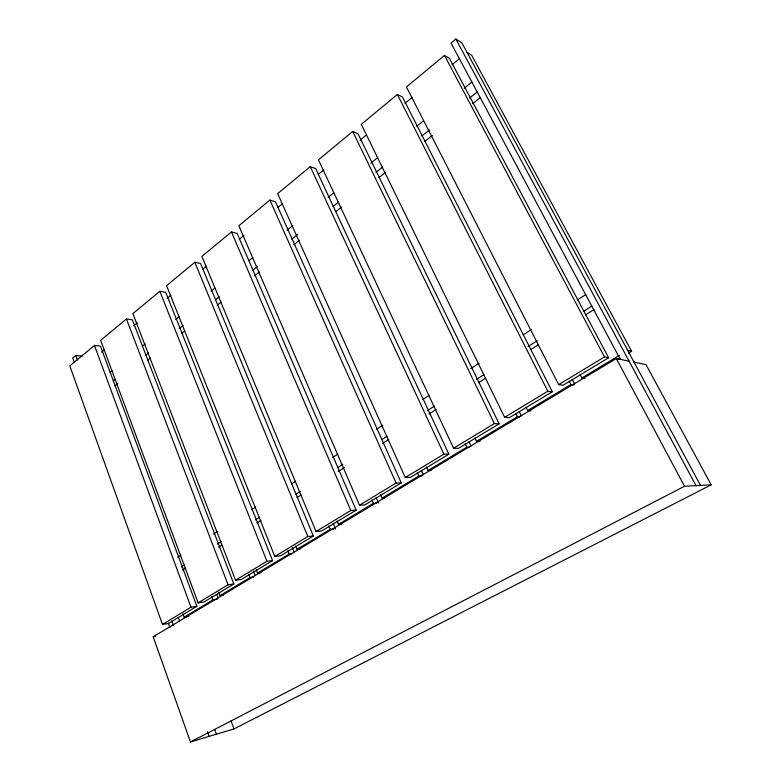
<?xml version="1.0" encoding="UTF-8"?>
<svg xmlns="http://www.w3.org/2000/svg" width="781" height="781" viewBox="0 0 781 781"><rect width="100%" height="100%" fill="white"/><g stroke="black" fill="none" stroke-linecap="round" stroke-linejoin="round"><path stroke-width="1.17" d="M82.161 356.126L75.786 355.472L72.77 357.981L74.42 362.579M700.489 485.411L461.874 42.857L455.87 39.05L451.018 43.092L620.319 359.387M94.481 345.436L69.792 365.889L162.477 624.478L168.432 623.472L196.88 606.3L100.466 346.12L94.481 345.436L191.003 607.208L196.88 606.3M126.434 318.951L100.642 340.321L198.14 602.883L204.007 602.005L233.831 583.993L132.36 319.81L126.434 318.951L228.052 584.784L233.831 583.993M159.841 291.264L132.877 313.611L235.54 580.254L241.3 579.492L272.598 560.592L165.709 292.309L159.841 291.264L266.936 561.246L272.598 560.592M194.82 262.289L166.587 285.68L274.795 556.482L280.438 555.857L313.327 536.01L200.6 263.539L194.82 262.289L307.792 536.508L313.327 536.01M231.459 231.928L201.879 256.432L316.061 531.5L321.567 531.031L356.165 510.149L237.141 233.392L231.459 231.928L350.786 510.481L356.165 510.149M269.894 200.073L238.859 225.787L359.494 505.209L364.844 504.917L401.278 482.912L275.468 201.791L269.894 200.073L396.084 483.058L401.278 482.912M310.252 166.626L277.665 193.639L405.271 477.503L410.425 477.396L448.86 454.191L315.69 168.608L310.252 166.626L443.872 454.132L448.86 454.191M352.69 131.462L318.423 159.861L453.576 448.255L458.515 448.362L499.118 423.858L357.981 133.736L352.69 131.462L494.373 423.556L499.118 423.858M397.373 94.442L361.291 124.345L504.633 417.347L509.329 417.698L552.284 391.759L402.488 97.029L397.373 94.442L547.813 391.213L552.284 391.759M444.477 55.412L406.423 86.935L558.679 384.633L563.091 385.238L608.614 357.757L449.387 58.35L444.477 55.412L604.465 356.917L608.614 357.757M101.589 352.094L104.351 349.829M133.658 325.804L137.368 322.758M167.144 298.342L170.883 295.277M202.611 269.26L206.272 266.262M239.25 239.22L243.897 235.413M278.056 207.404L282.634 203.646M318.316 174.388L323.93 169.789M360.08 140.15L366.592 134.81M404.939 103.365L412.368 97.274M452.15 64.657L459.599 58.555M110.043 372.088L111.947 370.555M142.425 346.139L145.276 343.855M175.745 319.429L179.562 316.383M210.977 291.196L214.795 288.14M249.071 260.669L252.878 257.623M287.164 230.151L292.875 225.572M328.108 197.339L333.819 192.761M370.955 162.995L377.623 157.655M416.663 126.366L423.331 121.026M464.275 88.214L471.9 82.103M113.245 380.864L115.158 379.341M145.725 355.082L148.595 352.807M179.161 328.547L182.979 325.521M215.458 299.748L219.285 296.712M252.712 270.177L257.496 266.389M291.879 239.103L297.62 234.554M332.96 206.496L338.69 201.957M375.944 172.386L382.631 167.085M421.799 136.001L429.443 129.939M469.566 98.094L477.211 92.031M114.953 385.931L117.824 383.666M147.463 360.275L150.333 358.01M181.885 333.106L184.755 330.841M217.264 305.186L221.091 302.169M254.557 275.761L259.341 271.983M293.763 244.824L299.504 240.294M335.84 211.622L341.58 207.092M378.873 177.658L385.56 172.376M424.766 141.439L432.42 135.406M472.583 103.707L480.227 97.674M177.775 557.165L180.85 555.184M213.643 534.077L217.743 531.441M251.56 509.671L255.66 507.035M291.528 483.947L295.628 481.311M332.521 457.559L337.646 454.259M376.588 429.199L382.739 425.245M422.706 399.511L428.857 395.557M470.875 368.515L479.075 363.233M523.143 334.873L531.344 329.592M577.462 299.914L585.662 294.632M181.368 566.986L184.453 565.024M217.372 544.103L221.482 541.487M255.426 519.912L259.546 517.295M295.54 494.412L300.685 491.142M337.724 467.604L342.859 464.334M381.948 439.488L387.093 436.218M427.217 410.718L434.412 406.14M476.586 379.332L483.79 374.753M528.024 346.637L537.279 340.75M583.563 311.326L591.793 306.093M182.578 570.023L185.673 568.07M218.66 547.178L221.755 545.216M256.803 523.026L260.922 520.419M297.005 497.575L301.134 494.959M338.241 471.46L344.431 467.546M382.573 443.393L388.762 439.478M428.964 414.028L436.179 409.459M478.45 382.69L485.665 378.121M531.021 349.41L538.236 344.841M585.662 314.811L593.911 309.588M162.477 624.478L191.003 607.208M198.14 602.883L228.052 584.784M235.54 580.254L266.936 561.246M274.795 556.482L307.792 536.508M316.061 531.5L350.786 510.481M359.494 505.209L396.084 483.058M405.271 477.503L443.872 454.132M453.576 448.255L494.373 423.556M504.633 417.347L547.813 391.213M558.679 384.633L604.465 356.917M182.91 613.759L184.16 617.185L212.852 599.935L217.411 599.242M218.739 592.193L220.027 595.61L250.096 577.53L253.454 577.081M256.295 569.603L257.623 573L289.175 554.022L292.455 553.661M295.706 545.89L297.073 549.268L330.226 529.333L333.419 529.059M337.109 520.966L338.524 524.334L373.386 503.364L376.491 503.189M380.659 494.754L382.134 498.102L418.85 476.01L421.847 475.961M426.543 467.145L428.066 470.474L466.794 447.181L469.176 447.23M474.946 438.024L476.517 441.324L517.413 416.722L519.677 416.898M526.072 407.272L527.692 410.542L570.96 384.516L574.152 384.965M580.156 374.724L581.845 377.965L619.353 355.404M634.055 362.199L646.004 364.659L711.208 484.835L233.997 728.927L190.457 741.95L153.193 636.808L616.297 358.547L629.105 361.183M618.142 359.358L620.212 358.118M628.5 353.139L631.614 351.284L471.744 55.383L467.038 52.444M190.457 741.95L684.517 486.27L711.208 484.835M153.193 636.808L155.546 636.388M184.16 617.185L188.777 616.434M220.027 595.61L223.434 595.112M257.623 573L260.961 572.571M297.073 549.268L300.343 548.926M338.524 524.334L341.707 524.08M382.134 498.102L384.193 498.005M428.066 470.474L431.034 470.435M476.517 441.324L480.061 441.441M527.692 410.542L531.051 410.835M581.845 377.965L584.989 378.463M627.69 350.386L631.614 351.284M455.87 39.05L696.047 485.655M616.297 358.547L684.517 486.27M572.414 379.703L574.65 384.027M569.29 381.265L570.96 384.516M519.248 411.616L521.405 415.98M515.802 413.442L517.413 416.722M468.961 441.792L471.041 446.195M465.232 443.872L466.794 447.181M421.31 470.377L423.331 474.809M417.337 472.681L418.85 476.01M376.12 497.497L378.56 503.081M371.932 500.016L373.386 503.364M333.184 523.26L335.557 528.883M328.811 525.964L330.226 529.333M292.358 547.774L294.183 552.294M287.808 550.634L289.175 554.022M253.474 571.126L255.241 575.656M248.768 574.123L250.096 577.53M216.825 594.517L218.114 597.934M211.563 596.508L212.852 599.935M231.069 720.97L233.997 728.927M178.302 617.527L179.542 620.934M214.697 729.61L216.357 734.199M75.786 355.472L77.436 360.021M171.8 621.022L173.46 625.61M168.296 623.111L169.955 627.699M207.463 731.797L209.103 736.376"/></g></svg>
